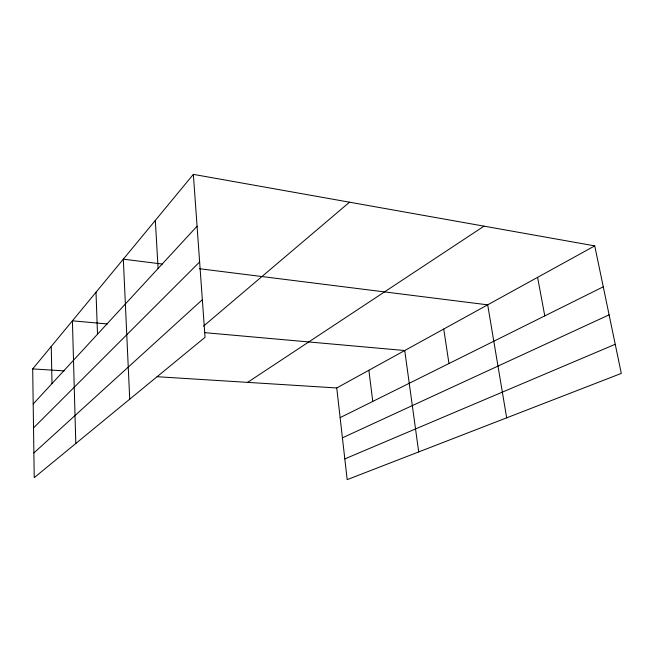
<?xml version="1.0" encoding="UTF-8"?>
<svg xmlns="http://www.w3.org/2000/svg" width="654" height="654" viewBox="0 0 654 654"><rect width="100%" height="100%" fill="white"/><g stroke="black" fill="none" stroke-linecap="round" stroke-linejoin="round"><path stroke-width="0.98" d="M193.347 174.365L205.045 337.309L34.229 477.649L32.7 368.913L193.347 174.365L594.739 245.879L621.3 373.418L347.176 479.635L336.745 387.961L594.739 245.879M33.191 403.992L197.075 226.202M33.534 427.912L199.633 261.943M33.885 452.952L202.348 299.712M203.541 326.125L349.522 202.192M247.572 382.377L484.025 226.153M340.121 417.653L603.266 286.812M342.418 437.837L609.103 314.844M344.822 458.904L615.234 344.282M32.7 368.913L64.108 370.883M157.058 376.704L336.745 387.961M107.55 323.967L72.414 320.828L75.799 443.494M204.825 332.657L404.728 350.528L418.699 451.922M162.339 264.061L123.32 259.164L129.721 399.193M199.38 268.704L487.688 304.838L506.67 417.832M537.596 277.353L544.782 315.89M443.731 329.044L448.971 363.534M368.872 370.27L372.772 401.417M155.333 220.406L158.096 268.492M96.007 292.256L97.511 334.219M51.249 346.448L52.009 383.587"/></g></svg>
